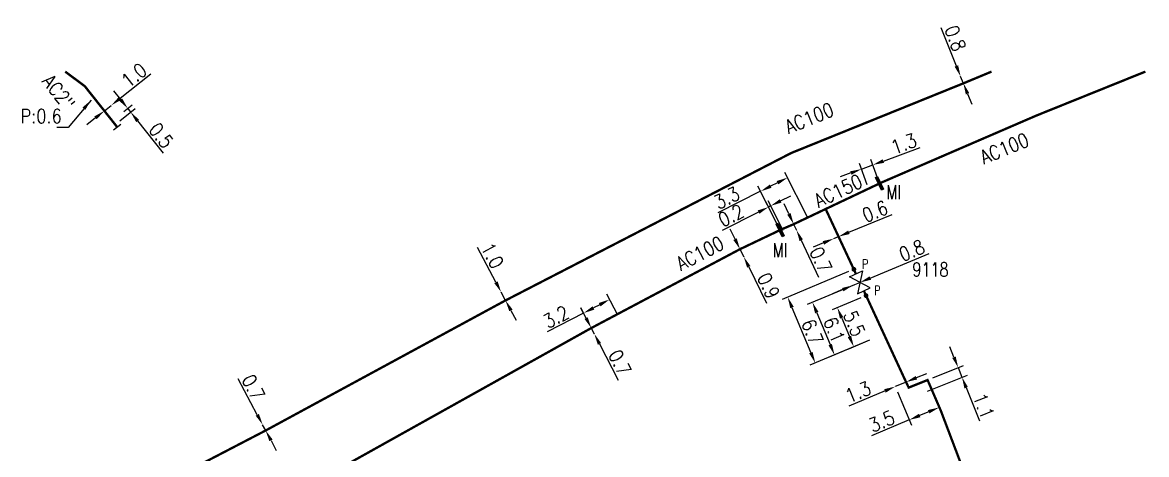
# Model space of a CAD drawing. Header units: millimetres. Extents: x 107999 to 109004, y 120010 to 121005.
# Drawn here: x 108343.5 to 108463.7, y 120959.1 to 121005.2 of the extents above; entities that cross this region are included whole.
import ezdxf
from ezdxf.enums import TextEntityAlignment as Align

# ---------------------------------------------------------------- set-up
doc = ezdxf.new("R2010")
doc.units = ezdxf.units.MM
doc.header["$PDMODE"] = 34
doc.linetypes.add('L_25_AP', pattern=[2000, 1000, 1000])
doc.layers.get('0').update_dxf_attribs({"linetype": 'CONTINUOUS'})
doc.layers.get('Defpoints').update_dxf_attribs({"linetype": 'CONTINUOUS'})
for name, color, linetype in [('L_150', 1, 'CONTINUOUS'), ('L_300', 7, 'CONTINUOUS'), ('L_340', 7, 'CONTINUOUS')]:
    doc.layers.add(name, color=color, linetype=linetype)
doc.styles.add('G_ROMANS', font='ROMANS.SHX', dxfattribs={"width": 0.75})
doc.styles.get("Standard").update_dxf_attribs({"font": 'romans.shx', "width": 0.85})
doc.dimstyles.get("Standard").update_dxf_attribs({"dimtxt": 1.5, "dimasz": 1.2, "dimexe": 0.625, "dimexo": 0.625, "dimgap": 0.25, "dimtad": 1, "dimdec": 1, "dimzin": 0, "dimdsep": 46, "dimtxsty": 'Standard', "dimcen": -0.5, "dimadec": 0, "dimazin": 0, "dimtfac": 1, "dimtdec": 1, "dimtmove": 0, "dimatfit": 3, "dimfxl": 0, "dimtolj": 1, "dimtzin": 0, "dimarcsym": 0})

# ---------------------------------------------------------------- blocks, each defined once
blk = doc.blocks.new('L_340_07')
at = {"color": 0, "linetype": 'Continuous', "const_width": 0.25, "flags": 128}
blk.add_lwpolyline([(0, 0), (0.35, 0)], dxfattribs=at)
at = {"color": 0, "linetype": 'Continuous', "flags": 128}
blk.add_lwpolyline([(0.35, -0.5), (0.35, 0.5)], dxfattribs=at)
at = {"color": 0, "linetype": 'Continuous', "width": 0.75, "flags": 3}
for tag, p in [('DEF_LEG', (0.72, -3.47)), ('DEF_COUP', (0.72, -5.97)), ('DEF_TYPE', (0.72, -8.47))]:
    blk.add_attdef(tag, text='', height=1.2, dxfattribs=at).set_placement(p, align=Align.MIDDLE)
blk = doc.blocks.new('L_340_16')
at = {"linetype": 'Continuous'}
blk.add_hatch(color=0, dxfattribs=at).paths.add_polyline_path([(0.125, 0.75), (-0.125, 0.75), (-0.125, -0.75), (0.125, -0.75)])
at = {"color": 0, "linetype": 'Continuous'}
blk.add_lwpolyline([(-0.125, 0.75), (0.125, 0.75), (0.125, -0.75), (-0.125, -0.75)], close=True, dxfattribs=at)
at = {"color": 0, "linetype": 'Continuous', "width": 0.75}
for tag, height, flags, p in [('MI', 1.5, 8, (0, 3)), ('DEF_LEG', 1.2, 3, (0, -5)), ('DEF_COUP', 1.2, 3, (0, -7.5)), ('DEF_TYPE', 1.2, 3, (0, -10))]:
    blk.add_attdef(tag, text='', height=height, dxfattribs=dict(at, flags=flags)).set_placement(p, align=Align.MIDDLE)
blk = doc.blocks.new('L_300_03')
at = {"color": 0, "linetype": 'Continuous', "flags": 128}
blk.add_lwpolyline([(-1, 0.75), (1, -0.75), (1, 0.75), (-1, -0.75), (-1, 0.75)], dxfattribs=at)
at = {"color": 0, "linetype": 'Continuous', "width": 0.75}
blk.add_attdef('NUM', text='', height=1.5, dxfattribs=at).set_placement((0, 2.1), align=Align.MIDDLE_CENTER)
at = {"color": 0, "linetype": 'Continuous', "width": 0.75, "flags": 3}
for tag, p in [('DEF_LEG', (0, -5)), ('DEF_COUP', (0, -7.5)), ('DEF_TYPE', (0, -10))]:
    blk.add_attdef(tag, text='', height=1.2, dxfattribs=at).set_placement(p, align=Align.MIDDLE)
blk = doc.blocks.new('*D171')
at = {"layer": 'Defpoints', "color": 0, "linetype": 'Continuous', "transparency": 16777216}
for p in [(108353.03, 120996.4), (108353.03, 120996.4), (108352.29, 120995.81)]:
    blk.add_point(p, dxfattribs=at)
at = {"layer": 'L_150', "color": 0, "linetype": 'Continuous', "lineweight": -2, "transparency": 16777216}
for p, q in [((108353.97, 120997.15), (108357.25, 120999.75)), ((108352.29, 120995.81), (108353.03, 120996.4)), ((108351.35, 120995.06), (108350.41, 120994.32))]:
    blk.add_line(p, q, dxfattribs=at)
at = {"layer": 'L_150', "color": 0, "linetype": 'Continuous', "transparency": 16777216}
for points in [[(108353.84, 120997.3), (108354.09, 120996.99), (108353.03, 120996.4)], [(108351.22, 120995.22), (108351.47, 120994.91), (108352.29, 120995.81)]]:
    blk.add_solid(points, dxfattribs=at)
at = {"layer": 'L_150', "color": 0, "linetype": 'Continuous', "transparency": 16777216, "insert": (108355.46, 120999.6), "char_height": 1.5, "attachment_point": 5, "rotation": 38.4403}
blk.add_mtext('\\A1;1.0', dxfattribs=at)
blk = doc.blocks.new('*D172')
at = {"layer": 'Defpoints', "color": 0, "linetype": 'Continuous', "transparency": 16777216}
for p in [(108354.79, 120996.07), (108353.87, 120995.34), (108353.44, 120994.36)]:
    blk.add_point(p, dxfattribs=at)
at = {"layer": 'L_340', "color": 0, "linetype": 'Continuous', "lineweight": -2, "transparency": 16777216}
for p, q in [((108354.04, 120997.01), (108353.29, 120997.95)), ((108353.93, 120994.75), (108355.59, 120996.07)), ((108354.36, 120995.73), (108355.28, 120996.46)), ((108354.79, 120996.07), (108355.1, 120995.68)), ((108355.84, 120994.74), (108358.56, 120991.31))]:
    blk.add_line(p, q, dxfattribs=at)
at = {"layer": 'L_340', "color": 0, "linetype": 'Continuous', "transparency": 16777216}
for points in [[(108354.2, 120997.13), (108353.88, 120996.88), (108354.79, 120996.07)], [(108356, 120994.86), (108355.69, 120994.61), (108355.1, 120995.68)]]:
    blk.add_solid(points, dxfattribs=at)
at = {"layer": 'L_340', "color": 0, "linetype": 'Continuous', "transparency": 16777216, "insert": (108358.36, 120993.18), "char_height": 1.5, "attachment_point": 5, "rotation": 308.4529}
blk.add_mtext('\\A1;0.5', dxfattribs=at)
blk = doc.blocks.new('*D423')
at = {"layer": 'Defpoints', "color": 0, "linetype": 'Continuous', "transparency": 16777216}
for p in [(108423.54, 120985.66), (108424.56, 120983.09), (108425.14, 120982.49)]:
    blk.add_point(p, dxfattribs=at)
at = {"layer": 'L_340', "color": 0, "linetype": 'Continuous', "lineweight": -2, "transparency": 16777216}
for p, q in [((108424.61, 120986.2), (108425.68, 120986.74)), ((108424.27, 120983.64), (108423.03, 120986.1)), ((108424.86, 120983.05), (108423.26, 120986.21)), ((108423.54, 120985.66), (108423.31, 120985.54)), ((108422.24, 120985), (108418.34, 120983.03))]:
    blk.add_line(p, q, dxfattribs=at)
at = {"layer": 'L_340', "color": 0, "linetype": 'Continuous', "transparency": 16777216}
for points in [[(108424.52, 120986.38), (108424.7, 120986.02), (108423.54, 120985.66)], [(108422.15, 120985.18), (108422.33, 120984.82), (108423.31, 120985.54)]]:
    blk.add_solid(points, dxfattribs=at)
at = {"layer": 'L_340', "color": 0, "linetype": 'Continuous', "transparency": 16777216, "insert": (108419.31, 120984.64), "char_height": 1.5, "attachment_point": 5, "rotation": 26.789}
blk.add_mtext('\\A1;0.2', dxfattribs=at)
blk = doc.blocks.new('*D424')
at = {"layer": 'Defpoints', "color": 0, "linetype": 'Continuous', "transparency": 16777216}
for p in [(108426, 120983.71), (108426.3, 120983.08), (108426.3, 120983.08)]:
    blk.add_point(p, dxfattribs=at)
at = {"layer": 'L_150', "color": 0, "linetype": 'Continuous', "lineweight": -2, "transparency": 16777216}
for p, q in [((108425.49, 120984.8), (108424.98, 120985.89)), ((108426, 120983.71), (108426.3, 120983.08)), ((108426.81, 120982), (108428.67, 120978.04))]:
    blk.add_line(p, q, dxfattribs=at)
at = {"layer": 'L_150', "color": 0, "linetype": 'Continuous', "transparency": 16777216}
for points in [[(108425.67, 120984.89), (108425.31, 120984.72), (108426, 120983.71)], [(108426.99, 120982.08), (108426.63, 120981.91), (108426.3, 120983.08)]]:
    blk.add_solid(points, dxfattribs=at)
at = {"layer": 'L_150', "color": 0, "linetype": 'Continuous', "transparency": 16777216, "insert": (108428.9, 120979.9), "char_height": 1.5, "attachment_point": 5, "rotation": 295.1655}
blk.add_mtext('\\A1;0.7', dxfattribs=at)
blk = doc.blocks.new('*D425')
at = {"layer": 'Defpoints', "color": 0, "linetype": 'Continuous', "transparency": 16777216}
for p in [(108433.25, 120989.59), (108435.19, 120988.06), (108434.07, 120987.34)]:
    blk.add_point(p, dxfattribs=at)
at = {"layer": 'L_340', "color": 0, "linetype": 'Continuous', "lineweight": -2, "transparency": 16777216}
for p, q in [((108435.59, 120990.45), (108439.53, 120991.89)), ((108433.86, 120987.92), (108433.03, 120990.18)), ((108433.25, 120989.59), (108434.47, 120990.04)), ((108434.97, 120988.65), (108434.25, 120990.62)), ((108432.12, 120989.18), (108430.99, 120988.76))]:
    blk.add_line(p, q, dxfattribs=at)
at = {"layer": 'L_340', "color": 0, "linetype": 'Continuous', "transparency": 16777216}
for points in [[(108435.52, 120990.64), (108435.66, 120990.26), (108434.47, 120990.04)], [(108432.05, 120989.36), (108432.19, 120988.99), (108433.25, 120989.59)]]:
    blk.add_solid(points, dxfattribs=at)
at = {"layer": 'L_340', "color": 0, "linetype": 'Continuous', "transparency": 16777216, "insert": (108437.78, 120992.31), "char_height": 1.5, "attachment_point": 5, "rotation": 20.1023}
blk.add_mtext('\\A1;1.3', dxfattribs=at)
blk = doc.blocks.new('*D426')
at = {"layer": 'Defpoints', "color": 0, "linetype": 'Continuous', "transparency": 16777216}
for p in [(108430.29, 120982.17), (108430.29, 120982.17), (108430.8, 120982.38)]:
    blk.add_point(p, dxfattribs=at)
at = {"layer": 'L_150', "color": 0, "linetype": 'Continuous', "lineweight": -2, "transparency": 16777216}
for p, q in [((108431.91, 120982.84), (108436.54, 120984.75)), ((108429.18, 120981.72), (108428.07, 120981.26)), ((108430.29, 120982.17), (108430.8, 120982.38))]:
    blk.add_line(p, q, dxfattribs=at)
at = {"layer": 'L_150', "color": 0, "linetype": 'Continuous', "transparency": 16777216}
for points in [[(108431.83, 120983.03), (108431.99, 120982.66), (108430.8, 120982.38)], [(108429.11, 120981.9), (108429.26, 120981.53), (108430.29, 120982.17)]]:
    blk.add_solid(points, dxfattribs=at)
at = {"layer": 'L_150', "color": 0, "linetype": 'Continuous', "transparency": 16777216, "insert": (108434.7, 120985.07), "char_height": 1.5, "attachment_point": 5, "rotation": 22.4171}
blk.add_mtext('\\A1;0.6', dxfattribs=at)
blk = doc.blocks.new('*D427')
at = {"layer": 'Defpoints', "color": 0, "linetype": 'Continuous', "transparency": 16777216}
for p in [(108433.09, 120977.49), (108434.7, 120971.55), (108430.37, 120969.74)]:
    blk.add_point(p, dxfattribs=at)
at = {"layer": 'L_300', "color": 0, "linetype": 'Continuous', "lineweight": -2, "transparency": 16777216}
for p, q in [((108432.51, 120977.25), (108427.44, 120975.13)), ((108428.48, 120974.26), (108429.91, 120970.85)), ((108434.12, 120971.31), (108429.8, 120969.5))]:
    blk.add_line(p, q, dxfattribs=at)
at = {"layer": 'L_300', "color": 0, "linetype": 'Continuous', "transparency": 16777216}
for points in [[(108428.66, 120974.34), (108428.29, 120974.18), (108428.01, 120975.37)], [(108430.09, 120970.93), (108429.72, 120970.77), (108430.37, 120969.74)]]:
    blk.add_solid(points, dxfattribs=at)
at = {"layer": 'L_300', "color": 0, "linetype": 'Continuous', "transparency": 16777216, "insert": (108430.33, 120972.43), "char_height": 1.5, "attachment_point": 5, "rotation": 292.7425}
blk.add_mtext('\\A1;6.1', dxfattribs=at)
blk = doc.blocks.new('*D428')
at = {"layer": 'Defpoints', "color": 0, "linetype": 'Continuous', "transparency": 16777216}
for p in [(108432.35, 120977.18), (108432.35, 120977.18), (108433.09, 120977.49)]:
    blk.add_point(p, dxfattribs=at)
at = {"layer": 'L_300', "color": 0, "linetype": 'Continuous', "lineweight": -2, "transparency": 16777216}
for p, q in [((108434.19, 120977.96), (108440.48, 120980.59)), ((108431.24, 120976.72), (108430.14, 120976.26)), ((108432.35, 120977.18), (108433.09, 120977.49))]:
    blk.add_line(p, q, dxfattribs=at)
at = {"layer": 'L_300', "color": 0, "linetype": 'Continuous', "transparency": 16777216}
for points in [[(108434.12, 120978.14), (108434.27, 120977.77), (108433.09, 120977.49)], [(108431.17, 120976.9), (108431.32, 120976.54), (108432.35, 120977.18)]]:
    blk.add_solid(points, dxfattribs=at)
at = {"layer": 'L_300', "color": 0, "linetype": 'Continuous', "transparency": 16777216, "insert": (108438.63, 120980.9), "char_height": 1.5, "attachment_point": 5, "rotation": 22.7425}
blk.add_mtext('\\A1;0.8', dxfattribs=at)
blk = doc.blocks.new('*D429')
at = {"layer": 'Defpoints', "color": 0, "linetype": 'Continuous', "transparency": 16777216}
for p in [(108440.32, 120967.07), (108444, 120967.37), (108439.73, 120965.65)]:
    blk.add_point(p, dxfattribs=at)
at = {"layer": 'L_150', "color": 0, "linetype": 'Continuous', "lineweight": -2, "transparency": 16777216}
for p, q in [((108443.14, 120969.5), (108442.69, 120970.62)), ((108440.9, 120967.31), (108444.17, 120968.62)), ((108443.59, 120968.39), (108444, 120967.37)), ((108440.31, 120965.88), (108444.58, 120967.6)), ((108444.45, 120966.26), (108445.88, 120962.71))]:
    blk.add_line(p, q, dxfattribs=at)
at = {"layer": 'L_150', "color": 0, "linetype": 'Continuous', "transparency": 16777216}
for points in [[(108443.33, 120969.58), (108442.96, 120969.43), (108443.59, 120968.39)], [(108444.63, 120966.33), (108444.26, 120966.18), (108444, 120967.37)]]:
    blk.add_solid(points, dxfattribs=at)
at = {"layer": 'L_150', "color": 0, "linetype": 'Continuous', "transparency": 16777216, "insert": (108446.31, 120964.3), "char_height": 1.5, "attachment_point": 5, "rotation": 291.9121}
blk.add_mtext('\\A1;1.1', dxfattribs=at)
blk = doc.blocks.new('*D443')
at = {"layer": 'Defpoints', "color": 0, "linetype": 'Continuous', "transparency": 16777216}
for p in [(108432.44, 120978.89), (108434.7, 120971.55), (108428.31, 120968.88)]:
    blk.add_point(p, dxfattribs=at)
at = {"layer": 'L_300', "color": 0, "linetype": 'Continuous', "lineweight": -2, "transparency": 16777216}
for p, q in [((108431.86, 120978.64), (108424.78, 120975.68)), ((108425.82, 120974.81), (108427.85, 120969.98)), ((108434.12, 120971.31), (108427.73, 120968.64))]:
    blk.add_line(p, q, dxfattribs=at)
at = {"layer": 'L_300', "color": 0, "linetype": 'Continuous', "transparency": 16777216}
for points in [[(108426.01, 120974.89), (108425.64, 120974.74), (108425.36, 120975.92)], [(108428.03, 120970.06), (108427.66, 120969.91), (108428.31, 120968.88)]]:
    blk.add_solid(points, dxfattribs=at)
at = {"layer": 'L_300', "color": 0, "linetype": 'Continuous', "transparency": 16777216, "insert": (108428, 120972.2), "char_height": 1.5, "attachment_point": 5, "rotation": 292.7425}
blk.add_mtext('\\A1;6.7', dxfattribs=at)
blk = doc.blocks.new('*D444')
at = {"layer": 'Defpoints', "color": 0, "linetype": 'Continuous', "transparency": 16777216}
for p in [(108433.74, 120976.09), (108434.7, 120971.55), (108432.43, 120970.61)]:
    blk.add_point(p, dxfattribs=at)
at = {"layer": 'L_300', "color": 0, "linetype": 'Continuous', "lineweight": -2, "transparency": 16777216}
for p, q in [((108433.17, 120975.84), (108430.1, 120974.56)), ((108431.14, 120973.69), (108431.97, 120971.71)), ((108434.12, 120971.31), (108431.86, 120970.36))]:
    blk.add_line(p, q, dxfattribs=at)
at = {"layer": 'L_300', "color": 0, "linetype": 'Continuous', "transparency": 16777216}
for points in [[(108431.32, 120973.77), (108430.95, 120973.62), (108430.67, 120974.8)], [(108432.15, 120971.79), (108431.78, 120971.63), (108432.43, 120970.61)]]:
    blk.add_solid(points, dxfattribs=at)
at = {"layer": 'L_300', "color": 0, "linetype": 'Continuous', "transparency": 16777216, "insert": (108432.48, 120973.09), "char_height": 1.5, "attachment_point": 5, "rotation": 292.7425}
blk.add_mtext('\\A1;5.5', dxfattribs=at)
blk = doc.blocks.new('*D446')
at = {"layer": 'Defpoints', "color": 0, "linetype": 'Continuous', "transparency": 16777216}
for p in [(108436.87, 120966.37), (108436.87, 120966.37), (108438.02, 120966.85)]:
    blk.add_point(p, dxfattribs=at)
at = {"layer": 'L_150', "color": 0, "linetype": 'Continuous', "lineweight": -2, "transparency": 16777216}
for p, q in [((108439.13, 120967.32), (108440.24, 120967.78)), ((108435.77, 120965.91), (108431.9, 120964.29)), ((108438.02, 120966.85), (108436.87, 120966.37))]:
    blk.add_line(p, q, dxfattribs=at)
at = {"layer": 'L_150', "color": 0, "linetype": 'Continuous', "transparency": 16777216}
for points in [[(108439.05, 120967.5), (108439.21, 120967.13), (108438.02, 120966.85)], [(108435.69, 120966.09), (108435.84, 120965.72), (108436.87, 120966.37)]]:
    blk.add_solid(points, dxfattribs=at)
at = {"layer": 'L_150', "color": 0, "linetype": 'Continuous', "transparency": 16777216, "insert": (108432.89, 120965.79), "char_height": 1.5, "attachment_point": 5, "rotation": 22.7425}
blk.add_mtext('\\A1;1.3', dxfattribs=at)
blk = doc.blocks.new('*D447')
at = {"layer": 'Defpoints', "color": 0, "linetype": 'Continuous', "transparency": 16777216}
for p in [(108440.32, 120967.07), (108436.87, 120966.37), (108438.36, 120962.81)]:
    blk.add_point(p, dxfattribs=at)
at = {"layer": 'L_150', "color": 0, "linetype": 'Continuous', "lineweight": -2, "transparency": 16777216}
for p, q in [((108440.56, 120966.5), (108441.79, 120963.57)), ((108437.11, 120965.8), (108438.61, 120962.23)), ((108440.44, 120963.68), (108439.47, 120963.27)), ((108438.36, 120962.81), (108434.33, 120961.12))]:
    blk.add_line(p, q, dxfattribs=at)
at = {"layer": 'L_150', "color": 0, "linetype": 'Continuous', "transparency": 16777216}
for points in [[(108439.39, 120963.46), (108439.55, 120963.09), (108438.36, 120962.81)], [(108440.36, 120963.86), (108440.52, 120963.5), (108441.55, 120964.14)]]:
    blk.add_solid(points, dxfattribs=at)
at = {"layer": 'L_150', "color": 0, "linetype": 'Continuous', "transparency": 16777216, "insert": (108435.41, 120962.65), "char_height": 1.5, "attachment_point": 5, "rotation": 22.7425}
blk.add_mtext('\\A1;3.5', dxfattribs=at)
blk = doc.blocks.new('*D658')
at = {"layer": 'Defpoints', "color": 0, "linetype": 'Continuous', "transparency": 16777216}
for p in [(108420.26, 120981.04), (108420.66, 120980.23), (108420.66, 120980.23)]:
    blk.add_point(p, dxfattribs=at)
at = {"layer": 'L_150', "color": 0, "linetype": 'Continuous', "lineweight": -2, "transparency": 16777216}
for p, q in [((108419.73, 120982.11), (108419.2, 120983.19)), ((108420.26, 120981.04), (108420.66, 120980.23)), ((108421.2, 120979.15), (108423.11, 120975.29))]:
    blk.add_line(p, q, dxfattribs=at)
at = {"layer": 'L_150', "color": 0, "linetype": 'Continuous', "transparency": 16777216}
for points in [[(108419.91, 120982.2), (108419.55, 120982.02), (108420.26, 120981.04)], [(108421.38, 120979.24), (108421.02, 120979.07), (108420.66, 120980.23)]]:
    blk.add_solid(points, dxfattribs=at)
at = {"layer": 'L_150', "color": 0, "linetype": 'Continuous', "transparency": 16777216, "insert": (108423.31, 120977.13), "char_height": 1.5, "attachment_point": 5, "rotation": 296.3268}
blk.add_mtext('\\A1;0.9', dxfattribs=at)
blk = doc.blocks.new('*D659')
at = {"layer": 'Defpoints', "color": 0, "linetype": 'Continuous', "transparency": 16777216}
for p in [(108425.35, 120988.68), (108427.79, 120983.84), (108424.56, 120983.09)]:
    blk.add_point(p, dxfattribs=at)
at = {"layer": 'L_340', "color": 0, "linetype": 'Continuous', "lineweight": -2, "transparency": 16777216}
for p, q in [((108427.51, 120984.4), (108425.07, 120989.24)), ((108424.27, 120983.64), (108422.18, 120987.78)), ((108424.28, 120988.14), (108423.54, 120987.77)), ((108422.47, 120987.22), (108417.88, 120984.91))]:
    blk.add_line(p, q, dxfattribs=at)
at = {"layer": 'L_340', "color": 0, "linetype": 'Continuous', "transparency": 16777216}
for points in [[(108424.19, 120988.32), (108424.37, 120987.96), (108425.35, 120988.68)], [(108423.45, 120987.94), (108423.63, 120987.59), (108422.47, 120987.22)]]:
    blk.add_solid(points, dxfattribs=at)
at = {"layer": 'L_340', "color": 0, "linetype": 'Continuous', "transparency": 16777216, "insert": (108418.84, 120986.52), "char_height": 1.5, "attachment_point": 5, "rotation": 26.789}
blk.add_mtext('\\A1;3.3', dxfattribs=at)
blk = doc.blocks.new('*D660')
at = {"layer": 'Defpoints', "color": 0, "linetype": 'Continuous', "transparency": 16777216}
for p in [(108443.85, 120999.49), (108443.85, 120999.49), (108444.15, 120998.75)]:
    blk.add_point(p, dxfattribs=at)
at = {"layer": 'L_150', "color": 0, "linetype": 'Continuous', "lineweight": -2, "transparency": 16777216}
for p, q in [((108443.4, 121000.6), (108441.77, 121004.66)), ((108444.15, 120998.75), (108443.85, 120999.49)), ((108444.59, 120997.63), (108445.04, 120996.52))]:
    blk.add_line(p, q, dxfattribs=at)
at = {"layer": 'L_150', "color": 0, "linetype": 'Continuous', "transparency": 16777216}
for points in [[(108443.59, 121000.68), (108443.21, 121000.53), (108443.85, 120999.49)], [(108444.78, 120997.71), (108444.41, 120997.56), (108444.15, 120998.75)]]:
    blk.add_solid(points, dxfattribs=at)
at = {"layer": 'L_150', "color": 0, "linetype": 'Continuous', "transparency": 16777216, "insert": (108443.29, 121003.56), "char_height": 1.5, "attachment_point": 5, "rotation": 291.8773}
blk.add_mtext('\\A1;0.8', dxfattribs=at)
blk = doc.blocks.new('*D661')
at = {"layer": 'Defpoints', "color": 0, "linetype": 'Continuous', "transparency": 16777216}
for p in [(108394.72, 120976.45), (108394.72, 120976.45), (108395.19, 120975.57)]:
    blk.add_point(p, dxfattribs=at)
at = {"layer": 'L_150', "color": 0, "linetype": 'Continuous', "lineweight": -2, "transparency": 16777216}
for p, q in [((108394.16, 120977.51), (108392.19, 120981.21)), ((108395.19, 120975.57), (108394.72, 120976.45)), ((108395.76, 120974.51), (108396.32, 120973.45))]:
    blk.add_line(p, q, dxfattribs=at)
at = {"layer": 'L_150', "color": 0, "linetype": 'Continuous', "transparency": 16777216}
for points in [[(108394.34, 120977.6), (108393.98, 120977.42), (108394.72, 120976.45)], [(108395.94, 120974.6), (108395.58, 120974.42), (108395.19, 120975.57)]]:
    blk.add_solid(points, dxfattribs=at)
at = {"layer": 'L_150', "color": 0, "linetype": 'Continuous', "transparency": 16777216, "insert": (108393.78, 120980.36), "char_height": 1.5, "attachment_point": 5, "rotation": 298.048}
blk.add_mtext('\\A1;1.0', dxfattribs=at)
blk = doc.blocks.new('*D662')
at = {"layer": 'Defpoints', "color": 0, "linetype": 'Continuous', "transparency": 16777216}
for p in [(108369.21, 120962.3), (108369.21, 120962.3), (108369.54, 120961.68)]:
    blk.add_point(p, dxfattribs=at)
at = {"layer": 'L_150', "color": 0, "linetype": 'Continuous', "lineweight": -2, "transparency": 16777216}
for p, q in [((108368.64, 120963.36), (108366.58, 120967.21)), ((108369.54, 120961.68), (108369.21, 120962.3)), ((108370.11, 120960.62), (108370.67, 120959.56))]:
    blk.add_line(p, q, dxfattribs=at)
at = {"layer": 'L_150', "color": 0, "linetype": 'Continuous', "transparency": 16777216}
for points in [[(108368.82, 120963.45), (108368.47, 120963.26), (108369.21, 120962.3)], [(108370.28, 120960.72), (108369.93, 120960.53), (108369.54, 120961.68)]]:
    blk.add_solid(points, dxfattribs=at)
at = {"layer": 'L_150', "color": 0, "linetype": 'Continuous', "transparency": 16777216, "insert": (108368.21, 120966.28), "char_height": 1.5, "attachment_point": 5, "rotation": 298.143}
blk.add_mtext('\\A1;0.7', dxfattribs=at)
blk = doc.blocks.new('*D666')
at = {"layer": 'Defpoints', "color": 0, "linetype": 'Continuous', "transparency": 16777216}
for p in [(108406.32, 120975.67), (108407.48, 120973.45), (108404.36, 120972.62)]:
    blk.add_point(p, dxfattribs=at)
at = {"layer": 'L_150', "color": 0, "linetype": 'Continuous', "lineweight": -2, "transparency": 16777216}
for p, q in [((108407.19, 120974), (108406.03, 120976.22)), ((108404.07, 120973.17), (108403.24, 120974.77)), ((108405.26, 120975.11), (108404.59, 120974.77)), ((108403.53, 120974.21), (108399.65, 120972.2))]:
    blk.add_line(p, q, dxfattribs=at)
at = {"layer": 'L_150', "color": 0, "linetype": 'Continuous', "transparency": 16777216}
for points in [[(108405.16, 120975.29), (108405.35, 120974.94), (108406.32, 120975.67)], [(108404.5, 120974.94), (108404.68, 120974.59), (108403.53, 120974.21)]]:
    blk.add_solid(points, dxfattribs=at)
at = {"layer": 'L_150', "color": 0, "linetype": 'Continuous', "transparency": 16777216, "insert": (108400.59, 120973.81), "char_height": 1.5, "attachment_point": 5, "rotation": 27.4813}
blk.add_mtext('\\A1;3.2', dxfattribs=at)
blk = doc.blocks.new('*D667')
at = {"layer": 'Defpoints', "color": 0, "linetype": 'Continuous', "transparency": 16777216}
for p in [(108404.36, 120972.62), (108404.68, 120972), (108404.68, 120972)]:
    blk.add_point(p, dxfattribs=at)
at = {"layer": 'L_150', "color": 0, "linetype": 'Continuous', "lineweight": -2, "transparency": 16777216}
for p, q in [((108403.8, 120973.68), (108403.25, 120974.75)), ((108404.36, 120972.62), (108404.68, 120972)), ((108405.23, 120970.93), (108407.25, 120967.05))]:
    blk.add_line(p, q, dxfattribs=at)
at = {"layer": 'L_150', "color": 0, "linetype": 'Continuous', "transparency": 16777216}
for points in [[(108403.98, 120973.77), (108403.63, 120973.59), (108404.36, 120972.62)], [(108405.41, 120971.02), (108405.06, 120970.84), (108404.68, 120972)]]:
    blk.add_solid(points, dxfattribs=at)
at = {"layer": 'L_150', "color": 0, "linetype": 'Continuous', "transparency": 16777216, "insert": (108407.41, 120968.92), "char_height": 1.5, "attachment_point": 5, "rotation": 297.4813}
blk.add_mtext('\\A1;0.7', dxfattribs=at)
blk = doc.blocks.new('L_300_12')
at = {"color": 0, "linetype": 'Continuous', "const_width": 0.248, "flags": 128}
blk.add_lwpolyline([(-0.13, 0, 1), (0.13, 0, 1)], format="xyb", close=True, dxfattribs=at)
at = {"linetype": 'Continuous', "style": 'G_ROMANS', "width": 0.75}
blk.add_attdef('P', text='', height=1, dxfattribs=at).set_placement((0, 1.33), align=Align.MIDDLE_CENTER)
at = {"color": 0, "linetype": 'Continuous', "width": 0.75, "flags": 3}
for tag, p in [('DEF_LEG', (0, -5)), ('DEF_COUP', (0, -7.5)), ('DEF_TYPE', (0, -10))]:
    blk.add_attdef(tag, text='', height=1.2, dxfattribs=at).set_placement(p, align=Align.MIDDLE)

msp = doc.modelspace()

# ---------------------------------------------------------------- linework, layer by layer
at = {"layer": 'L_150', "linetype": 'L_25_AP', "const_width": 0.25, "flags": 128}
for points in [[(108353.44, 120994.36), (108352.29, 120995.81), (108350.19, 120998.45), (108348.1, 121000)], [(108357.37, 120955.36), (108369.54, 120961.68), (108395.19, 120975.57), (108425.74, 120991.31), (108444.15, 120998.75), (108447.16, 121000)], [(108435.3, 120988.12), (108435.3, 120988.12), (108451.96, 120995.31), (108463.61, 121000)], [(108424.67, 120983.14), (108426, 120983.71), (108429.42, 120985.33), (108435.08, 120988.01)], [(108432.66, 120978.4), (108430.8, 120982.38), (108429.42, 120985.33)], [(108362.36, 120948.98), (108371.33, 120954.21), (108404.36, 120972.62), (108420.26, 120981.04), (108424.44, 120983.03)], [(108453.41, 120933.16), (108452.37, 120935.8), (108441.73, 120963.81), (108440.32, 120967.07), (108438.3, 120966.26), (108438.02, 120966.85), (108433.51, 120976.59)]]:
    msp.add_lwpolyline(points, dxfattribs=at)

# ---------------------------------------------------------------- block references
at = {"layer": 'L_300'}
ref = msp.add_blockref('L_300_03', (108433.09, 120977.49), dxfattribs=dict(at, rotation=294.973006917574))
ref.add_attrib('NUM', '9118', dxfattribs={"layer": '0', "color": 0, "linetype": 'Continuous', "height": 1.5, "width": 0.75}).set_placement((108440.63, 120978.86), align=Align.MIDDLE_CENTER)
ref = msp.add_blockref('L_300_12', (108432.44, 120978.89), dxfattribs=dict(at, rotation=295.2528995473556))
ref.add_attrib('P', 'P', dxfattribs={"layer": '0', "linetype": 'Continuous', "height": 1, "style": 'G_ROMANS', "width": 0.75}).set_placement((108433.64, 120979.45), align=Align.MIDDLE_CENTER)
ref = msp.add_blockref('L_300_12', (108433.74, 120976.08), dxfattribs=dict(at, rotation=294.8893741674367))
ref.add_attrib('P', 'P', dxfattribs={"layer": '0', "linetype": 'Continuous', "height": 1, "style": 'G_ROMANS', "width": 0.75}).set_placement((108434.95, 120976.64), align=Align.MIDDLE_CENTER)
at = {"layer": 'L_340', "rotation": 307.7254591312587}
msp.add_blockref('L_340_07', (108353.44, 120994.36), dxfattribs=at)
at = {"layer": 'L_340'}
ref = msp.add_blockref('L_340_16', (108435.19, 120988.06), dxfattribs=dict(at, rotation=25.3257609817925))
ref.add_attrib('MI', 'MI', dxfattribs={"layer": '0', "color": 0, "linetype": 'Continuous', "height": 1.5, "width": 0.75, "flags": 8}).set_placement((108436.69, 120987.14), align=Align.MIDDLE)
ref = msp.add_blockref('L_340_16', (108424.56, 120983.09), dxfattribs=dict(at, rotation=25.16547310239135))
ref.add_attrib('MI', 'MI', dxfattribs={"layer": '0', "color": 0, "linetype": 'Continuous', "height": 1.5, "width": 0.75, "flags": 8}).set_placement((108424.54, 120980.92), align=Align.MIDDLE)

# ---------------------------------------------------------------- texts
at = {"layer": 'L_150', "linetype": 'Continuous', "width": 0.85}
msp.add_text('AC2"', height=1.5, rotation=308.6547, dxfattribs=at).set_placement((108345.53, 120998.91))
for s, rotation, p in [('AC100', 22.1952, (108427.67, 120995.04)), ('AC100', 22.2739, (108448.54, 120991.8)), ('AC150', 25.3258, (108430.76, 120987.27)), ('AC100', 27.4732, (108415.98, 120980.6))]:
    msp.add_text(s, height=1.5, rotation=rotation, dxfattribs=at).set_placement(p, align=Align.MIDDLE)
at = {"layer": 'L_150', "linetype": 'Continuous', "insert": (108347.74, 120994.49), "char_height": 1.5, "attachment_point": 9}
msp.add_mtext('\\A1;P:0.6', dxfattribs=at)

# ---------------------------------------------------------------- dimensions: what is measured, and where the dimension line sits
at = {"layer": 'L_150', "linetype": 'Continuous'}
for base, p1, p2, angle, picture, middle in [((108443.85, 120999.49), (108444.15, 120998.75), (108443.85, 120999.49), 291.8773, '*D660', (108442.36, 121003.19)), ((108353.0292, 120996.3999), (108352.2851, 120995.8093), (108353.0292, 120996.3999), 218.4403, '*D171', (108356.0797, 120998.8212)), ((108430.2913, 120982.1733), (108430.7997, 120982.383), (108430.2913, 120982.1733), 22.4171, '*D426', (108435.0766, 120984.1473)), ((108426.3, 120983.08), (108426, 120983.71), (108426.3, 120983.08), 115.1655, '*D424', (108428, 120979.47)), ((108420.66, 120980.23), (108420.26, 120981.04), (108420.66, 120980.23), 116.3268, '*D658', (108422.42, 120976.69)), ((108394.72, 120976.45), (108395.19, 120975.57), (108394.72, 120976.45), 298.048, '*D661', (108392.89, 120979.89)), ((108406.321351, 120975.666903), (108404.357421, 120972.616415), (108407.475, 120973.449), 207.481339, '*D666', (108401.055416, 120972.92781)), ((108404.68, 120972), (108404.36, 120972.62), (108404.68, 120972), 117.4813, '*D667', (108406.52, 120968.46)), ((108444, 120967.37), (108440.32, 120967.07), (108439.73, 120965.65), 111.9121, '*D429', (108445.39, 120963.93)), ((108369.21, 120962.3), (108369.54, 120961.68), (108369.21, 120962.3), 298.143, '*D662', (108367.33, 120965.81)), ((108436.8717, 120966.3717), (108438.0246, 120966.8549), (108436.8717, 120966.3717), 22.7425, '*D446', (108433.2799, 120964.8661)), ((108438.36, 120962.81), (108440.32, 120967.07), (108436.87, 120966.37), 22.7425, '*D447', (108435.8, 120961.73))]:
    dim = msp.add_linear_dim(base=base, p1=p1, p2=p2, angle=angle, dimstyle='Standard', dxfattribs=at)
    dim.commit()
    dim.dimension.update_dxf_attribs({"geometry": picture, "text_midpoint": middle, "dimtype": 160})
at = {"layer": 'L_300', "linetype": 'Continuous'}
for base, p2, angle, picture, middle in [((108432.35, 120977.18), (108432.35, 120977.18), 22.7425, '*D428', (108439.01, 120979.98)), ((108430.37, 120969.74), (108434.7, 120971.55), 112.7425, '*D427', (108429.41, 120972.04))]:
    dim = msp.add_linear_dim(base=base, p1=(108433.09, 120977.49), p2=p2, angle=angle, dimstyle='Standard', dxfattribs=at)
    dim.commit()
    dim.dimension.update_dxf_attribs({"geometry": picture, "text_midpoint": middle, "dimtype": 160})
for base, p1, angle, text, picture, middle in [((108428.31, 120968.88), (108432.44, 120978.89), 112.7425, '6.7', '*D443', (108427.08, 120971.81)), ((108432.43, 120970.61), (108433.74, 120976.09), 292.7425, '5.5', '*D444', (108431.55, 120972.7))]:
    dim = msp.add_linear_dim(base=base, p1=p1, p2=(108434.7, 120971.55), angle=angle, text=text, dimstyle='Standard', dxfattribs=at)
    dim.commit()
    dim.dimension.update_dxf_attribs({"geometry": picture, "text_midpoint": middle, "dimtype": 160})
at = {"layer": 'L_340', "linetype": 'Continuous'}
for base, p1, p2, angle, picture, middle in [((108354.79, 120996.07), (108353.44, 120994.36), (108353.87, 120995.34), 308.4529, '*D172', (108357.58, 120992.56)), ((108433.25, 120989.59), (108435.19, 120988.06), (108434.07, 120987.34), 20.1023, '*D425', (108438.12, 120991.37)), ((108423.5376, 120985.6567), (108424.5552, 120983.0865), (108425.137, 120982.489), 206.789, '*D423', (108419.7565, 120983.7476))]:
    dim = msp.add_linear_dim(base=base, p1=p1, p2=p2, angle=angle, dimstyle='Standard', dxfattribs=at)
    dim.commit()
    dim.dimension.update_dxf_attribs({"geometry": picture, "text_midpoint": middle, "dimtype": 160})
dim = msp.add_linear_dim(base=(108425.35, 120988.68), p1=(108424.56, 120983.09), p2=(108427.79, 120983.84), angle=206.789, text='3.3', dimstyle='Standard', dxfattribs=at)
dim.commit()
dim.dimension.update_dxf_attribs({"geometry": '*D659', "text_midpoint": (108419.29, 120985.62), "dimtype": 160})

# ---------------------------------------------------------------- leaders
at = {"layer": 'L_150', "linetype": 'Continuous'}
msp.add_leader([(108350.87, 120996.96), (108348.41, 120994.03), (108347.21, 120994.03)], dimstyle='Standard', dxfattribs=at)

doc.saveas('drawing.dxf')
